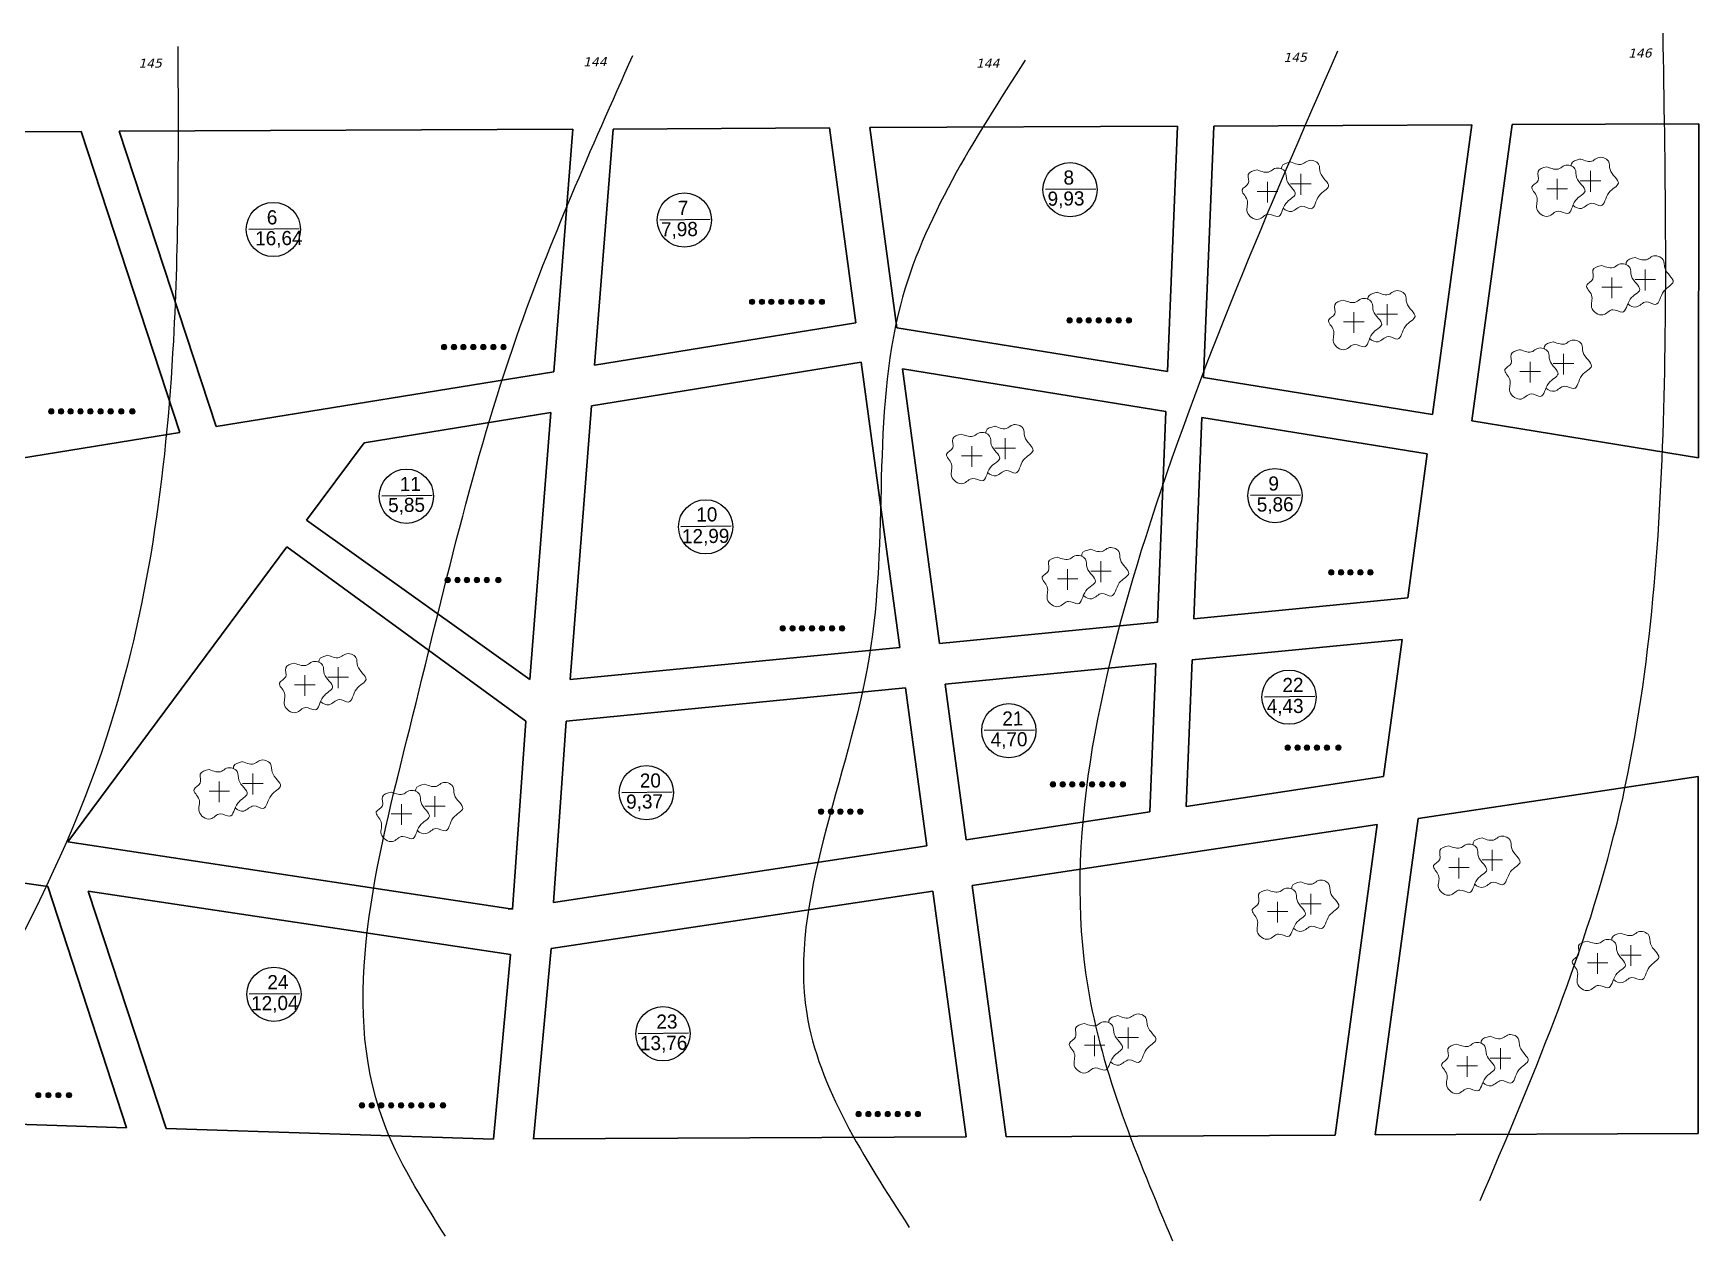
# Model space of a CAD drawing. Header units: millimetres. Extents: x -710977 to 10671, y -929782 to 89628.
# Drawn here: x 2474.6 to 2888.6, y 828.3 to 1128.6 of the extents above; entities that cross this region are included whole.
import ezdxf

# ---------------------------------------------------------------- set-up
doc = ezdxf.new("R2010")
doc.units = ezdxf.units.MM
doc.header["$LTSCALE"] = 0.4
doc.layers.add('Площади', color=7, linetype='Continuous')
doc.layers.add('Тонкая', color=82, linetype='Continuous', lineweight=20)
doc.styles.add('style1', font='verdana.ttf', dxfattribs={"oblique": 15})

msp = doc.modelspace()

# ---------------------------------------------------------------- hatches: boundary and pattern name
at = {"layer": 'Тонкая', "ltscale": 10}
for points in [[(2653.947, 1061.809, 1), (2652.604, 1061.809, 1)], [(2656.395, 1061.809, 1), (2655.052, 1061.809, 1)], [(2658.73, 1061.809, 1), (2657.387, 1061.809, 1)], [(2661.208, 1061.809, 1), (2659.865, 1061.809, 1)], [(2663.686, 1061.809, 1), (2662.343, 1061.809, 1)], [(2666.199, 1061.809, 1), (2664.856, 1061.809, 1)], [(2668.7, 1061.809, 1), (2667.357, 1061.809, 1)], [(2671.325, 1061.809, 1), (2669.982, 1061.809, 1)], [(2732.873, 1057.196, 1), (2731.53, 1057.196, 1)], [(2735.321, 1057.196, 1), (2733.978, 1057.196, 1)], [(2737.656, 1057.196, 1), (2736.314, 1057.196, 1)], [(2740.134, 1057.196, 1), (2738.792, 1057.196, 1)], [(2742.612, 1057.196, 1), (2741.269, 1057.196, 1)], [(2745.125, 1057.196, 1), (2743.782, 1057.196, 1)], [(2747.626, 1057.196, 1), (2746.284, 1057.196, 1)], [(2577.395, 1050.555, 1), (2576.053, 1050.555, 1)], [(2579.843, 1050.555, 1), (2578.501, 1050.555, 1)], [(2582.179, 1050.555, 1), (2580.836, 1050.555, 1)], [(2584.656, 1050.555, 1), (2583.314, 1050.555, 1)], [(2587.134, 1050.555, 1), (2585.792, 1050.555, 1)], [(2589.647, 1050.555, 1), (2588.305, 1050.555, 1)], [(2592.149, 1050.555, 1), (2590.806, 1050.555, 1)], [(2479.73, 1034.557, 1), (2478.387, 1034.557, 1)], [(2482.178, 1034.557, 1), (2480.835, 1034.557, 1)], [(2484.513, 1034.557, 1), (2483.171, 1034.557, 1)], [(2486.991, 1034.557, 1), (2485.648, 1034.557, 1)], [(2489.469, 1034.557, 1), (2488.126, 1034.557, 1)], [(2491.982, 1034.557, 1), (2490.639, 1034.557, 1)], [(2494.483, 1034.557, 1), (2493.141, 1034.557, 1)], [(2497.108, 1034.557, 1), (2495.765, 1034.557, 1)], [(2499.873, 1034.557, 1), (2498.531, 1034.557, 1)], [(2797.924, 994.511, 1), (2796.582, 994.511, 1)], [(2800.372, 994.511, 1), (2799.03, 994.511, 1)], [(2802.708, 994.511, 1), (2801.365, 994.511, 1)], [(2805.185, 994.511, 1), (2803.843, 994.511, 1)], [(2807.663, 994.511, 1), (2806.321, 994.511, 1)], [(2578.269, 992.622, 1), (2576.926, 992.622, 1)], [(2580.717, 992.622, 1), (2579.374, 992.622, 1)], [(2583.052, 992.622, 1), (2581.71, 992.622, 1)], [(2585.53, 992.622, 1), (2584.187, 992.622, 1)], [(2588.008, 992.622, 1), (2586.665, 992.622, 1)], [(2590.866, 992.622, 1), (2589.523, 992.622, 1)], [(2661.581, 980.613, 1), (2660.238, 980.613, 1)], [(2664.029, 980.613, 1), (2662.686, 980.613, 1)], [(2666.364, 980.613, 1), (2665.021, 980.613, 1)], [(2668.842, 980.613, 1), (2667.499, 980.613, 1)], [(2671.32, 980.613, 1), (2669.977, 980.613, 1)], [(2673.833, 980.613, 1), (2672.49, 980.613, 1)], [(2676.334, 980.613, 1), (2674.991, 980.613, 1)], [(2787.117, 950.961, 1), (2785.775, 950.961, 1)], [(2789.565, 950.961, 1), (2788.223, 950.961, 1)], [(2791.901, 950.961, 1), (2790.558, 950.961, 1)], [(2794.378, 950.961, 1), (2793.036, 950.961, 1)], [(2796.856, 950.961, 1), (2795.514, 950.961, 1)], [(2799.714, 950.961, 1), (2798.372, 950.961, 1)], [(2728.752, 941.814, 1), (2727.409, 941.814, 1)], [(2731.2, 941.814, 1), (2729.857, 941.814, 1)], [(2733.535, 941.814, 1), (2732.192, 941.814, 1)], [(2736.013, 941.814, 1), (2734.67, 941.814, 1)], [(2738.491, 941.814, 1), (2737.148, 941.814, 1)], [(2741.004, 941.814, 1), (2739.661, 941.814, 1)], [(2743.505, 941.814, 1), (2742.162, 941.814, 1)], [(2746.13, 941.814, 1), (2744.787, 941.814, 1)], [(2671.119, 935.057, 1), (2669.777, 935.057, 1)], [(2673.567, 935.057, 1), (2672.225, 935.057, 1)], [(2675.903, 935.057, 1), (2674.56, 935.057, 1)], [(2678.381, 935.057, 1), (2677.038, 935.057, 1)], [(2680.858, 935.057, 1), (2679.516, 935.057, 1)], [(2476.496, 864.54, 1), (2475.153, 864.54, 1)], [(2479.009, 864.54, 1), (2477.667, 864.54, 1)], [(2481.51, 864.54, 1), (2480.168, 864.54, 1)], [(2484.135, 864.54, 1), (2482.792, 864.54, 1)], [(2556.962, 861.997, 1), (2555.62, 861.997, 1)], [(2559.411, 861.997, 1), (2558.068, 861.997, 1)], [(2561.746, 861.997, 1), (2560.403, 861.997, 1)], [(2564.224, 861.997, 1), (2562.881, 861.997, 1)], [(2566.701, 861.997, 1), (2565.359, 861.997, 1)], [(2569.215, 861.997, 1), (2567.872, 861.997, 1)], [(2571.716, 861.997, 1), (2570.373, 861.997, 1)], [(2574.34, 861.997, 1), (2572.998, 861.997, 1)], [(2577.106, 861.997, 1), (2575.763, 861.997, 1)], [(2680.418, 859.83, 1), (2679.075, 859.83, 1)], [(2682.866, 859.83, 1), (2681.523, 859.83, 1)], [(2685.201, 859.83, 1), (2683.859, 859.83, 1)], [(2687.679, 859.83, 1), (2686.336, 859.83, 1)], [(2690.157, 859.83, 1), (2688.814, 859.83, 1)], [(2692.67, 859.83, 1), (2691.327, 859.83, 1)], [(2695.171, 859.83, 1), (2693.829, 859.83, 1)]]:
    msp.add_hatch(color=0, dxfattribs=at).paths.add_polyline_path(points)

# ---------------------------------------------------------------- linework, layer by layer
at = {"color": 0, "lineweight": 30}
for p, q in [((2759.049, 1105.483), (2682.529, 1105.123)), ((2756.574, 1044.448), (2759.049, 1105.483)), ((2765.515, 1042.998), (2768.051, 1105.525)), ((2832.212, 1105.826), (2768.051, 1105.525)), ((2822.463, 1033.768), (2832.212, 1105.826)), ((2832.248, 1032.182), (2842.219, 1105.873)), ((2888.617, 1106.091), (2842.219, 1105.873)), ((2888.565, 1023.053), (2888.617, 1106.091)), ((2486.515, 1104.202), (2426.209, 1103.919)), ((2486.515, 1104.202), (2511.025, 1029.334)), ((2608.727, 1104.776), (2495.933, 1104.247)), ((2495.933, 1104.247), (2520.075, 1030.801)), ((2604.003, 1044.404), (2608.727, 1104.776)), ((2614.132, 1046.046), (2618.727, 1104.776)), ((2618.727, 1104.776), (2672.536, 1105.076)), ((2679.098, 1056.576), (2672.536, 1105.076)), ((2689.263, 1055.358), (2682.529, 1105.123)), ((2679.098, 1056.576), (2614.132, 1046.046)), ((2689.263, 1055.358), (2756.574, 1044.448)), ((2604.003, 1044.404), (2520.075, 1030.801)), ((2680.422, 1046.791), (2613.339, 1035.918)), ((2690.017, 975.873), (2680.422, 1046.791)), ((2699.886, 976.838), (2690.646, 1045.134)), ((2690.646, 1045.134), (2756.171, 1034.513)), ((2765.515, 1042.998), (2822.463, 1033.768)), ((2608.014, 967.861), (2613.339, 1035.918)), ((2603.211, 1034.276), (2556.803, 1026.754)), ((2598.014, 967.861), (2603.211, 1034.276)), ((2754.048, 982.13), (2756.171, 1034.513)), ((2763.084, 983.013), (2765.113, 1033.064)), ((2765.113, 1033.064), (2821.139, 1023.982)), ((2832.248, 1032.182), (2888.565, 1023.053)), ((2511.025, 1029.334), (2453.775, 1020.054)), ((2542.52, 1007.502), (2556.803, 1026.754)), ((2816.299, 988.213), (2821.139, 1023.982)), ((2542.52, 1007.502), (2598.014, 967.861)), ((2483.195, 927.537), (2537.616, 1000.89)), ((2537.616, 1000.89), (2597.03, 957.546)), ((2763.084, 983.013), (2816.299, 988.213)), ((2699.886, 976.838), (2754.048, 982.13)), ((2762.668, 972.754), (2814.898, 977.857)), ((2810.289, 943.792), (2814.898, 977.857)), ((2608.014, 967.861), (2690.017, 975.873)), ((2701.251, 966.753), (2753.632, 971.871)), ((2752.135, 934.964), (2753.632, 971.871)), ((2761.191, 936.339), (2762.668, 972.754)), ((2607.03, 957.546), (2691.381, 965.788)), ((2696.69, 926.547), (2691.381, 965.788)), ((2706.489, 928.035), (2701.251, 966.753)), ((2597.03, 957.546), (2593.752, 910.754)), ((2607.03, 957.546), (2603.871, 912.457)), ((2761.191, 936.339), (2810.289, 943.792)), ((2818.875, 933.335), (2888.515, 943.784)), ((2888.46, 855), (2888.515, 943.784)), ((2706.489, 928.035), (2752.135, 934.964)), ((2708.022, 916.703), (2808.668, 931.804)), ((2798.22, 854.587), (2808.668, 931.804)), ((2808.226, 854.633), (2818.875, 933.335)), ((2391.642, 928.816), (2478.172, 916.386)), ((2593.752, 910.754), (2483.195, 927.537)), ((2603.871, 912.457), (2696.69, 926.547)), ((2478.172, 916.386), (2497.792, 856.454)), ((2593.202, 899.476), (2488.232, 915.225)), ((2488.232, 915.225), (2507.624, 856.229)), ((2603.343, 900.997), (2698.221, 915.233)), ((2706.483, 854.168), (2698.221, 915.233)), ((2716.477, 854.214), (2708.022, 916.703)), ((2592.653, 910.754), (2593.764, 910.923)), ((2588.971, 853.632), (2593.202, 899.476)), ((2598.971, 853.632), (2603.343, 900.997)), ((2497.792, 856.454), (2420.725, 859.015)), ((2507.624, 856.229), (2588.971, 853.632)), ((2598.975, 853.677), (2706.483, 854.168)), ((2716.477, 854.214), (2798.22, 854.587)), ((2808.226, 854.633), (2888.46, 855))]:
    msp.add_line(p, q, dxfattribs=at)
at = {"color": 241, "lineweight": 25}
for p, q in [((2738.714, 1089.845), (2726.206, 1089.706)), ((2642.828, 1082.299), (2630.32, 1082.16)), ((2540.65, 1079.951), (2528.142, 1079.812)), ((2573.712, 1013.622), (2561.205, 1013.483)), ((2789.661, 1013.762), (2777.153, 1013.623)), ((2648.113, 1006.002), (2635.605, 1005.863)), ((2793.149, 963.66), (2780.642, 963.521)), ((2723.491, 955.317), (2710.984, 955.178)), ((2633.388, 939.886), (2620.881, 939.747)), ((2540.794, 889.764), (2528.286, 889.625)), ((2637.504, 879.949), (2624.996, 879.81))]:
    msp.add_line(p, q, dxfattribs=at)
for centre in [(2732.329, 1089.698), (2534.265, 1079.804), (2636.443, 1082.151), (2567.327, 1013.474), (2783.276, 1013.614), (2641.728, 1005.854), (2786.765, 963.513), (2717.107, 955.17), (2627.004, 939.739), (2534.409, 889.616), (2631.119, 879.802)]:
    msp.add_circle(centre, 6.746, dxfattribs=at)
at = {"ltscale": 0.5}
for points in [[(2834.296, 838.32), (2867.561, 929.167), (2879.758, 1028.876), (2879.758, 1128.586)], [(2510.516, 1125.263), (2509.407, 1052.142), (2492.775, 953.54), (2434.007, 839.428)], [(2577.046, 829.457), (2561.523, 858.262), (2568.176, 955.756), (2594.788, 1053.25), (2623.617, 1123.047)], [(2798.813, 1124.155), (2751.133, 1003.395), (2736.719, 891.498), (2757.786, 828.349)], [(2721.195, 1121.939), (2690.147, 1061.005), (2682.386, 973.482), (2666.862, 884.851), (2692.365, 831.672)]]:
    msp.add_spline(points, degree=3, dxfattribs=at)
at = {"layer": 'Тонкая', "color": 6}
for p, q in [((2789.694, 1093.604), (2789.694, 1088.438)), ((2789.694, 1091.166), (2789.694, 1093.604)), ((2861.722, 1094.346), (2861.722, 1089.18)), ((2861.722, 1091.907), (2861.722, 1094.346)), ((2781.399, 1089.21), (2781.399, 1091.649)), ((2781.399, 1091.649), (2781.399, 1086.483)), ((2853.427, 1089.952), (2853.427, 1092.391)), ((2853.427, 1092.391), (2853.427, 1087.224)), ((2875.344, 1069.837), (2875.344, 1064.67)), ((2875.344, 1067.398), (2875.344, 1069.837)), ((2867.049, 1065.443), (2867.049, 1067.881)), ((2867.049, 1067.881), (2867.049, 1062.715)), ((2811.172, 1061.191), (2811.172, 1056.024)), ((2811.172, 1058.752), (2811.172, 1061.191)), ((2802.877, 1056.797), (2802.877, 1059.236)), ((2802.877, 1059.236), (2802.877, 1054.069)), ((2855.016, 1048.889), (2855.016, 1043.722)), ((2855.016, 1046.45), (2855.016, 1048.889)), ((2846.721, 1044.495), (2846.721, 1046.933)), ((2846.721, 1046.933), (2846.721, 1041.767)), ((2716.203, 1027.886), (2716.203, 1022.72)), ((2716.203, 1025.448), (2716.203, 1027.886)), ((2707.908, 1023.492), (2707.908, 1025.931)), ((2707.908, 1025.931), (2707.908, 1020.765)), ((2731.716, 992.91), (2731.716, 995.349)), ((2731.716, 995.349), (2731.716, 990.183)), ((2740.01, 997.304), (2740.01, 992.138)), ((2740.01, 994.865), (2740.01, 997.304)), ((2542.077, 966.538), (2542.077, 968.977)), ((2542.077, 968.977), (2542.077, 963.81)), ((2550.372, 970.932), (2550.372, 965.765)), ((2550.372, 968.493), (2550.372, 970.932)), ((2529.127, 944.487), (2529.127, 939.32)), ((2529.127, 942.048), (2529.127, 944.487)), ((2520.832, 940.093), (2520.832, 942.532)), ((2520.832, 942.532), (2520.832, 937.365)), ((2566.128, 934.483), (2566.128, 936.922)), ((2566.128, 936.922), (2566.128, 931.756)), ((2574.422, 938.877), (2574.422, 933.711)), ((2574.422, 936.439), (2574.422, 938.877)), ((2828.999, 921.134), (2828.999, 923.573)), ((2828.999, 923.573), (2828.999, 918.406)), ((2837.293, 925.528), (2837.293, 920.362)), ((2837.293, 923.089), (2837.293, 925.528)), ((2783.925, 910.197), (2783.925, 912.636)), ((2783.925, 912.636), (2783.925, 907.469)), ((2792.22, 914.591), (2792.22, 909.425)), ((2792.22, 912.152), (2792.22, 914.591)), ((2863.488, 897.432), (2863.488, 899.871)), ((2863.488, 899.871), (2863.488, 894.705)), ((2871.783, 901.826), (2871.783, 896.66)), ((2871.783, 899.388), (2871.783, 901.826)), ((2738.443, 876.942), (2738.443, 879.38)), ((2738.443, 879.38), (2738.443, 874.214)), ((2746.738, 881.335), (2746.738, 876.169)), ((2746.738, 878.897), (2746.738, 881.335)), ((2831.026, 871.804), (2831.026, 874.242)), ((2831.026, 874.242), (2831.026, 869.076)), ((2839.321, 876.198), (2839.321, 871.031)), ((2839.321, 873.759), (2839.321, 876.198))]:
    msp.add_line(p, q, dxfattribs=at)
at = {"layer": 'Тонкая', "color": 0, "ltscale": 10}
for centre in [(2653.275, 1061.809), (2655.723, 1061.809), (2658.059, 1061.809), (2660.536, 1061.809), (2663.014, 1061.809), (2665.527, 1061.809), (2668.029, 1061.809), (2670.653, 1061.809), (2732.202, 1057.196), (2734.65, 1057.196), (2736.985, 1057.196), (2739.463, 1057.196), (2741.941, 1057.196), (2744.454, 1057.196), (2746.955, 1057.196), (2576.724, 1050.555), (2579.172, 1050.555), (2581.507, 1050.555), (2583.985, 1050.555), (2586.463, 1050.555), (2588.976, 1050.555), (2591.477, 1050.555), (2479.059, 1034.557), (2481.507, 1034.557), (2483.842, 1034.557), (2486.32, 1034.557), (2488.798, 1034.557), (2491.311, 1034.557), (2493.812, 1034.557), (2496.437, 1034.557), (2499.202, 1034.557), (2797.253, 994.511), (2799.701, 994.511), (2802.036, 994.511), (2804.514, 994.511), (2806.992, 994.511), (2577.598, 992.622), (2580.046, 992.622), (2582.381, 992.622), (2584.859, 992.622), (2587.337, 992.622), (2590.195, 992.622), (2660.909, 980.613), (2663.357, 980.613), (2665.693, 980.613), (2668.17, 980.613), (2670.648, 980.613), (2673.161, 980.613), (2675.663, 980.613), (2786.446, 950.961), (2788.894, 950.961), (2791.229, 950.961), (2793.707, 950.961), (2796.185, 950.961), (2799.043, 950.961), (2728.08, 941.814), (2730.528, 941.814), (2732.864, 941.814), (2735.341, 941.814), (2737.819, 941.814), (2740.332, 941.814), (2742.834, 941.814), (2745.458, 941.814), (2670.448, 935.057), (2672.896, 935.057), (2675.231, 935.057), (2677.709, 935.057), (2680.187, 935.057), (2475.825, 864.54), (2478.338, 864.54), (2480.839, 864.54), (2483.464, 864.54), (2556.291, 861.997), (2558.739, 861.997), (2561.074, 861.997), (2563.552, 861.997), (2566.03, 861.997), (2568.543, 861.997), (2571.044, 861.997), (2573.669, 861.997), (2576.434, 861.997), (2679.747, 859.83), (2682.195, 859.83), (2684.53, 859.83), (2687.008, 859.83), (2689.486, 859.83), (2691.999, 859.83), (2694.5, 859.83)]:
    msp.add_circle(centre, 0.671, dxfattribs=at)
at = {"layer": 'Тонкая', "color": 6}
for points, knots in [([(2785.331, 1085.076), (2785.922, 1084.506), (2787.832, 1083.682), (2789.61, 1086.429), (2793.159, 1083.793), (2793.425, 1088.671), (2798.238, 1090.475), (2794.011, 1093.226), (2794.688, 1096.488), (2791.734, 1097.45), (2789.914, 1095.533), (2788.29, 1096.152), (2787.156, 1096.585)], [6.9446187, 6.9446187, 6.9446187, 6.9446187, 8.0326898, 9.4115689, 10.6307294, 12.536176, 14.2057588, 16.1935864, 17.2635322, 18.6495446, 19.3379741, 20.9331365, 20.9331365, 20.9331365, 20.9331365]), ([(2859.195, 1097.338), (2858.179, 1097.085), (2856.923, 1096.772), (2856.93, 1095.787), (2856.95, 1095.586)], [0, 0, 0, 0, 1.2624019, 1.5601918, 1.5601918, 1.5601918, 1.5601918]), ([(2857.359, 1085.817), (2857.95, 1085.248), (2859.86, 1084.424), (2861.638, 1087.171), (2865.187, 1084.535), (2865.453, 1089.412), (2870.266, 1091.216), (2866.039, 1093.968), (2866.716, 1097.23), (2863.762, 1098.192), (2861.942, 1096.275), (2860.318, 1096.894), (2859.184, 1097.326)], [6.9446187, 6.9446187, 6.9446187, 6.9446187, 8.0326898, 9.4115689, 10.6307294, 12.536176, 14.2057588, 16.1935864, 17.2635322, 18.6495446, 19.3379741, 20.9331365, 20.9331365, 20.9331365, 20.9331365]), ([(2787.167, 1096.597), (2786.151, 1096.343), (2784.895, 1096.03), (2784.902, 1095.045), (2784.922, 1094.845)], [0, 0, 0, 0, 1.2624019, 1.5601918, 1.5601918, 1.5601918, 1.5601918]), ([(2872.817, 1072.829), (2871.801, 1072.576), (2870.545, 1072.262), (2870.552, 1071.277), (2870.572, 1071.077)], [0, 0, 0, 0, 1.2624019, 1.5601918, 1.5601918, 1.5601918, 1.5601918]), ([(2870.981, 1061.308), (2871.572, 1060.739), (2873.482, 1059.914), (2875.26, 1062.661), (2878.809, 1060.025), (2879.075, 1064.903), (2883.888, 1066.707), (2879.661, 1069.458), (2880.338, 1072.721), (2877.384, 1073.683), (2875.564, 1071.765), (2873.94, 1072.385), (2872.806, 1072.817)], [6.9446187, 6.9446187, 6.9446187, 6.9446187, 8.0326898, 9.4115689, 10.6307294, 12.536176, 14.2057588, 16.1935864, 17.2635322, 18.6495446, 19.3379741, 20.9331365, 20.9331365, 20.9331365, 20.9331365]), ([(2808.644, 1064.183), (2807.628, 1063.93), (2806.372, 1063.617), (2806.38, 1062.632), (2806.4, 1062.431)], [0, 0, 0, 0, 1.2624019, 1.5601918, 1.5601918, 1.5601918, 1.5601918]), ([(2806.808, 1052.662), (2807.4, 1052.093), (2809.31, 1051.268), (2811.088, 1054.015), (2814.637, 1051.379), (2814.903, 1056.257), (2819.716, 1058.061), (2815.489, 1060.812), (2816.166, 1064.075), (2813.212, 1065.037), (2811.392, 1063.12), (2809.768, 1063.739), (2808.633, 1064.171)], [6.9446187, 6.9446187, 6.9446187, 6.9446187, 8.0326898, 9.4115689, 10.6307294, 12.536176, 14.2057588, 16.1935864, 17.2635322, 18.6495446, 19.3379741, 20.9331365, 20.9331365, 20.9331365, 20.9331365]), ([(2852.489, 1051.881), (2851.472, 1051.627), (2850.217, 1051.314), (2850.224, 1050.329), (2850.244, 1050.129)], [0, 0, 0, 0, 1.2624019, 1.5601918, 1.5601918, 1.5601918, 1.5601918]), ([(2850.653, 1040.36), (2851.244, 1039.79), (2853.154, 1038.966), (2854.932, 1041.713), (2858.481, 1039.077), (2858.747, 1043.955), (2863.56, 1045.759), (2859.333, 1048.51), (2860.01, 1051.772), (2857.056, 1052.735), (2855.236, 1050.817), (2853.612, 1051.436), (2852.478, 1051.869)], [6.9446187, 6.9446187, 6.9446187, 6.9446187, 8.0326898, 9.4115689, 10.6307294, 12.536176, 14.2057588, 16.1935864, 17.2635322, 18.6495446, 19.3379741, 20.9331365, 20.9331365, 20.9331365, 20.9331365]), ([(2711.839, 1019.358), (2712.431, 1018.788), (2714.341, 1017.964), (2716.119, 1020.711), (2719.668, 1018.075), (2719.934, 1022.953), (2724.747, 1024.757), (2720.52, 1027.508), (2721.197, 1030.77), (2718.243, 1031.732), (2716.423, 1029.815), (2714.799, 1030.434), (2713.664, 1030.867)], [6.9446187, 6.9446187, 6.9446187, 6.9446187, 8.0326898, 9.4115689, 10.6307294, 12.536176, 14.2057588, 16.1935864, 17.2635322, 18.6495446, 19.3379741, 20.9331365, 20.9331365, 20.9331365, 20.9331365]), ([(2713.675, 1030.879), (2712.659, 1030.625), (2711.403, 1030.312), (2711.411, 1029.327), (2711.431, 1029.127)], [0, 0, 0, 0, 1.2624019, 1.5601918, 1.5601918, 1.5601918, 1.5601918]), ([(2737.483, 1000.296), (2736.467, 1000.043), (2735.211, 999.73), (2735.218, 998.745), (2735.238, 998.545)], [0, 0, 0, 0, 1.2624019, 1.5601918, 1.5601918, 1.5601918, 1.5601918]), ([(2735.647, 988.776), (2736.239, 988.206), (2738.148, 987.382), (2739.927, 990.129), (2743.476, 987.493), (2743.741, 992.37), (2748.554, 994.174), (2744.328, 996.926), (2745.005, 1000.188), (2742.051, 1001.15), (2740.23, 999.233), (2738.606, 999.852), (2737.472, 1000.285)], [6.9446187, 6.9446187, 6.9446187, 6.9446187, 8.0326898, 9.4115689, 10.6307294, 12.536176, 14.2057588, 16.1935864, 17.2635322, 18.6495446, 19.3379741, 20.9331365, 20.9331365, 20.9331365, 20.9331365]), ([(2547.844, 973.924), (2546.828, 973.671), (2545.572, 973.358), (2545.58, 972.373), (2545.6, 972.172)], [0, 0, 0, 0, 1.2624019, 1.5601918, 1.5601918, 1.5601918, 1.5601918]), ([(2546.008, 962.403), (2546.6, 961.834), (2548.509, 961.009), (2550.288, 963.757), (2553.837, 961.12), (2554.103, 965.998), (2558.915, 967.802), (2554.689, 970.553), (2555.366, 973.816), (2552.412, 974.778), (2550.591, 972.861), (2548.967, 973.48), (2547.833, 973.912)], [6.9446187, 6.9446187, 6.9446187, 6.9446187, 8.0326898, 9.4115689, 10.6307294, 12.536176, 14.2057588, 16.1935864, 17.2635322, 18.6495446, 19.3379741, 20.9331365, 20.9331365, 20.9331365, 20.9331365]), ([(2526.599, 947.479), (2525.583, 947.226), (2524.327, 946.913), (2524.335, 945.928), (2524.355, 945.727)], [0, 0, 0, 0, 1.2624019, 1.5601918, 1.5601918, 1.5601918, 1.5601918]), ([(2524.763, 935.958), (2525.355, 935.389), (2527.265, 934.564), (2529.043, 937.312), (2532.592, 934.675), (2532.858, 939.553), (2537.67, 941.357), (2533.444, 944.108), (2534.121, 947.371), (2531.167, 948.333), (2529.346, 946.416), (2527.722, 947.035), (2526.588, 947.467)], [6.9446187, 6.9446187, 6.9446187, 6.9446187, 8.0326898, 9.4115689, 10.6307294, 12.536176, 14.2057588, 16.1935864, 17.2635322, 18.6495446, 19.3379741, 20.9331365, 20.9331365, 20.9331365, 20.9331365]), ([(2571.895, 941.87), (2570.879, 941.616), (2569.623, 941.303), (2569.63, 940.318), (2569.65, 940.118)], [0, 0, 0, 0, 1.2624019, 1.5601918, 1.5601918, 1.5601918, 1.5601918]), ([(2570.059, 930.349), (2570.651, 929.779), (2572.56, 928.955), (2574.339, 931.702), (2577.888, 929.066), (2578.154, 933.944), (2582.966, 935.748), (2578.74, 938.499), (2579.417, 941.761), (2576.463, 942.723), (2574.642, 940.806), (2573.018, 941.425), (2571.884, 941.858)], [6.9446187, 6.9446187, 6.9446187, 6.9446187, 8.0326898, 9.4115689, 10.6307294, 12.536176, 14.2057588, 16.1935864, 17.2635322, 18.6495446, 19.3379741, 20.9331365, 20.9331365, 20.9331365, 20.9331365]), ([(2834.766, 928.52), (2833.75, 928.267), (2832.494, 927.954), (2832.501, 926.969), (2832.521, 926.768)], [0, 0, 0, 0, 1.2624019, 1.5601918, 1.5601918, 1.5601918, 1.5601918]), ([(2832.93, 916.999), (2833.522, 916.43), (2835.431, 915.605), (2837.21, 918.353), (2840.759, 915.716), (2841.025, 920.594), (2845.837, 922.398), (2841.611, 925.149), (2842.288, 928.412), (2839.334, 929.374), (2837.513, 927.457), (2835.889, 928.076), (2834.755, 928.508)], [6.9446187, 6.9446187, 6.9446187, 6.9446187, 8.0326898, 9.4115689, 10.6307294, 12.536176, 14.2057588, 16.1935864, 17.2635322, 18.6495446, 19.3379741, 20.9331365, 20.9331365, 20.9331365, 20.9331365]), ([(2789.693, 917.583), (2788.677, 917.33), (2787.421, 917.017), (2787.428, 916.032), (2787.448, 915.832)], [0, 0, 0, 0, 1.2624019, 1.5601918, 1.5601918, 1.5601918, 1.5601918]), ([(2787.857, 906.062), (2788.448, 905.493), (2790.358, 904.669), (2792.137, 907.416), (2795.685, 904.78), (2795.951, 909.657), (2800.764, 911.461), (2796.537, 914.213), (2797.214, 917.475), (2794.26, 918.437), (2792.44, 916.52), (2790.816, 917.139), (2789.682, 917.571)], [6.9446187, 6.9446187, 6.9446187, 6.9446187, 8.0326898, 9.4115689, 10.6307294, 12.536176, 14.2057588, 16.1935864, 17.2635322, 18.6495446, 19.3379741, 20.9331365, 20.9331365, 20.9331365, 20.9331365]), ([(2869.255, 904.819), (2868.239, 904.565), (2866.983, 904.252), (2866.991, 903.267), (2867.011, 903.067)], [0, 0, 0, 0, 1.2624019, 1.5601918, 1.5601918, 1.5601918, 1.5601918]), ([(2867.419, 893.298), (2868.011, 892.728), (2869.92, 891.904), (2871.699, 894.651), (2875.248, 892.015), (2875.514, 896.893), (2880.326, 898.697), (2876.1, 901.448), (2876.777, 904.71), (2873.823, 905.672), (2872.002, 903.755), (2870.378, 904.374), (2869.244, 904.807)], [6.9446187, 6.9446187, 6.9446187, 6.9446187, 8.0326898, 9.4115689, 10.6307294, 12.536176, 14.2057588, 16.1935864, 17.2635322, 18.6495446, 19.3379741, 20.9331365, 20.9331365, 20.9331365, 20.9331365]), ([(2744.211, 884.328), (2743.195, 884.074), (2741.939, 883.761), (2741.946, 882.776), (2741.966, 882.576)], [0, 0, 0, 0, 1.2624019, 1.5601918, 1.5601918, 1.5601918, 1.5601918]), ([(2742.375, 872.807), (2742.966, 872.237), (2744.876, 871.413), (2746.654, 874.16), (2750.203, 871.524), (2750.469, 876.402), (2755.282, 878.206), (2751.055, 880.957), (2751.732, 884.219), (2748.778, 885.181), (2746.958, 883.264), (2745.334, 883.883), (2744.2, 884.316)], [6.9446187, 6.9446187, 6.9446187, 6.9446187, 8.0326898, 9.4115689, 10.6307294, 12.536176, 14.2057588, 16.1935864, 17.2635322, 18.6495446, 19.3379741, 20.9331365, 20.9331365, 20.9331365, 20.9331365]), ([(2836.794, 879.19), (2835.778, 878.936), (2834.522, 878.623), (2834.529, 877.638), (2834.549, 877.438)], [0, 0, 0, 0, 1.2624019, 1.5601918, 1.5601918, 1.5601918, 1.5601918]), ([(2834.958, 867.669), (2835.549, 867.1), (2837.459, 866.275), (2839.237, 869.022), (2842.786, 866.386), (2843.052, 871.264), (2847.865, 873.068), (2843.638, 875.819), (2844.315, 879.081), (2841.361, 880.044), (2839.541, 878.126), (2837.917, 878.746), (2836.783, 879.178)], [6.9446187, 6.9446187, 6.9446187, 6.9446187, 8.0326898, 9.4115689, 10.6307294, 12.536176, 14.2057588, 16.1935864, 17.2635322, 18.6495446, 19.3379741, 20.9331365, 20.9331365, 20.9331365, 20.9331365])]:
    msp.add_open_spline(points, degree=3, knots=knots, dxfattribs=at)
for points in [[(2778.872, 1094.642), (2776.65, 1093.442), (2776.65, 1091.222), (2775.12, 1089.691), (2776.35, 1087.202), (2776.35, 1084.202), (2779.172, 1082.342), (2781.616, 1083.619), (2783.975, 1083.002), (2785.966, 1086.252), (2788.327, 1088.613), (2786.248, 1092.002), (2785.836, 1094.102), (2783.195, 1094.942), (2782.024, 1094.216), (2778.861, 1094.63)], [(2850.9, 1095.383), (2848.679, 1094.183), (2848.679, 1091.963), (2847.148, 1090.433), (2848.378, 1087.943), (2848.378, 1084.943), (2851.2, 1083.084), (2853.644, 1084.361), (2856.003, 1083.743), (2857.994, 1086.993), (2860.355, 1089.354), (2858.276, 1092.743), (2857.864, 1094.843), (2855.223, 1095.683), (2854.052, 1094.958), (2850.889, 1095.371)], [(2778.863, 1089.21), (2783.968, 1089.21)], [(2787.157, 1091.166), (2792.263, 1091.166)], [(2850.891, 1089.952), (2855.996, 1089.952)], [(2859.185, 1091.907), (2864.291, 1091.907)], [(2864.522, 1070.874), (2862.3, 1069.674), (2862.3, 1067.454), (2860.77, 1065.923), (2862, 1063.434), (2862, 1060.434), (2864.822, 1058.574), (2867.266, 1059.851), (2869.625, 1059.234), (2871.616, 1062.484), (2873.977, 1064.845), (2871.898, 1068.234), (2871.486, 1070.334), (2868.845, 1071.174), (2867.674, 1070.449), (2864.511, 1070.862)], [(2864.512, 1065.443), (2869.618, 1065.443)], [(2872.807, 1067.398), (2877.913, 1067.398)], [(2800.35, 1062.228), (2798.128, 1061.028), (2798.128, 1058.808), (2796.598, 1057.278), (2797.828, 1054.788), (2797.828, 1051.788), (2800.65, 1049.928), (2803.094, 1051.206), (2805.453, 1050.588), (2807.443, 1053.838), (2809.805, 1056.199), (2807.726, 1059.588), (2807.314, 1061.688), (2804.672, 1062.528), (2803.502, 1061.803), (2800.338, 1062.216)], [(2800.34, 1056.797), (2805.446, 1056.797)], [(2808.635, 1058.752), (2813.741, 1058.752)], [(2844.194, 1049.926), (2841.972, 1048.726), (2841.972, 1046.506), (2840.442, 1044.975), (2841.672, 1042.486), (2841.672, 1039.486), (2844.494, 1037.626), (2846.938, 1038.903), (2849.297, 1038.286), (2851.288, 1041.536), (2853.649, 1043.897), (2851.57, 1047.286), (2851.158, 1049.386), (2848.517, 1050.226), (2847.346, 1049.5), (2844.183, 1049.914)], [(2844.184, 1044.495), (2849.29, 1044.495)], [(2852.479, 1046.45), (2857.585, 1046.45)], [(2705.381, 1028.924), (2703.159, 1027.724), (2703.159, 1025.504), (2701.629, 1023.973), (2702.859, 1021.484), (2702.859, 1018.484), (2705.681, 1016.624), (2708.125, 1017.901), (2710.484, 1017.284), (2712.474, 1020.534), (2714.836, 1022.895), (2712.757, 1026.284), (2712.345, 1028.384), (2709.703, 1029.224), (2708.533, 1028.498), (2705.369, 1028.912)], [(2705.371, 1023.492), (2710.477, 1023.492)], [(2713.666, 1025.448), (2718.772, 1025.448)], [(2729.188, 998.341), (2726.967, 997.141), (2726.967, 994.921), (2725.436, 993.391), (2726.667, 990.901), (2726.667, 987.902), (2729.488, 986.042), (2731.933, 987.319), (2734.291, 986.702), (2736.282, 989.951), (2738.643, 992.312), (2736.564, 995.701), (2736.153, 997.801), (2733.511, 998.641), (2732.34, 997.916), (2729.177, 998.329)], [(2737.474, 994.865), (2742.579, 994.865)], [(2729.179, 992.91), (2734.284, 992.91)], [(2539.549, 971.969), (2537.328, 970.769), (2537.328, 968.549), (2535.798, 967.019), (2537.028, 964.529), (2537.028, 961.529), (2539.85, 959.669), (2542.294, 960.947), (2544.653, 960.329), (2546.643, 963.579), (2549.004, 965.94), (2546.925, 969.329), (2546.514, 971.429), (2543.872, 972.269), (2542.702, 971.544), (2539.538, 971.957)], [(2539.54, 966.538), (2544.646, 966.538)], [(2547.835, 968.493), (2552.94, 968.493)], [(2518.304, 945.524), (2516.083, 944.324), (2516.083, 942.104), (2514.553, 940.574), (2515.783, 938.084), (2515.783, 935.084), (2518.605, 933.224), (2521.049, 934.502), (2523.408, 933.884), (2525.398, 937.134), (2527.759, 939.495), (2525.681, 942.884), (2525.269, 944.984), (2522.627, 945.824), (2521.457, 945.099), (2518.293, 945.512)], [(2518.295, 940.093), (2523.401, 940.093)], [(2526.59, 942.048), (2531.696, 942.048)], [(2563.6, 939.914), (2561.379, 938.714), (2561.379, 936.495), (2559.848, 934.964), (2561.079, 932.475), (2561.079, 929.475), (2563.9, 927.615), (2566.345, 928.892), (2568.703, 928.275), (2570.694, 931.525), (2573.055, 933.886), (2570.976, 937.274), (2570.565, 939.374), (2567.923, 940.214), (2566.753, 939.489), (2563.589, 939.903)], [(2571.886, 936.439), (2576.991, 936.439)], [(2563.591, 934.483), (2568.696, 934.483)], [(2826.471, 926.565), (2824.25, 925.365), (2824.25, 923.145), (2822.719, 921.615), (2823.95, 919.125), (2823.95, 916.125), (2826.771, 914.265), (2829.216, 915.543), (2831.575, 914.925), (2833.565, 918.175), (2835.926, 920.536), (2833.847, 923.925), (2833.436, 926.025), (2830.794, 926.865), (2829.624, 926.14), (2826.46, 926.553)], [(2826.462, 921.134), (2831.568, 921.134)], [(2834.757, 923.089), (2839.862, 923.089)], [(2781.398, 915.628), (2779.177, 914.428), (2779.177, 912.208), (2777.646, 910.678), (2778.876, 908.188), (2778.876, 905.188), (2781.698, 903.329), (2784.142, 904.606), (2786.501, 903.989), (2788.492, 907.238), (2790.853, 909.599), (2788.774, 912.988), (2788.362, 915.088), (2785.721, 915.928), (2784.55, 915.203), (2781.387, 915.616)], [(2789.683, 912.152), (2794.789, 912.152)], [(2781.389, 910.197), (2786.494, 910.197)], [(2860.96, 902.864), (2858.739, 901.664), (2858.739, 899.444), (2857.209, 897.913), (2858.439, 895.424), (2858.439, 892.424), (2861.261, 890.564), (2863.705, 891.841), (2866.064, 891.224), (2868.054, 894.474), (2870.415, 896.835), (2868.336, 900.224), (2867.925, 902.324), (2865.283, 903.164), (2864.113, 902.438), (2860.949, 902.852)], [(2869.246, 899.388), (2874.351, 899.388)], [(2860.951, 897.432), (2866.057, 897.432)], [(2735.916, 882.373), (2733.694, 881.173), (2733.694, 878.953), (2732.164, 877.422), (2733.394, 874.933), (2733.394, 871.933), (2736.216, 870.073), (2738.66, 871.35), (2741.019, 870.733), (2743.01, 873.983), (2745.371, 876.344), (2743.292, 879.733), (2742.88, 881.833), (2740.239, 882.673), (2739.068, 881.947), (2735.905, 882.361)], [(2744.201, 878.897), (2749.307, 878.897)], [(2828.499, 877.235), (2826.277, 876.035), (2826.277, 873.815), (2824.747, 872.284), (2825.977, 869.795), (2825.977, 866.795), (2828.799, 864.935), (2831.243, 866.212), (2833.602, 865.595), (2835.593, 868.845), (2837.954, 871.206), (2835.875, 874.595), (2835.463, 876.695), (2832.822, 877.535), (2831.651, 876.81), (2828.488, 877.223)], [(2735.906, 876.942), (2741.012, 876.942)], [(2836.784, 873.759), (2841.89, 873.759)], [(2828.489, 871.804), (2833.595, 871.804)]]:
    msp.add_spline(points, degree=3, dxfattribs=at)

# ---------------------------------------------------------------- texts
at = {"color": 2, "ltscale": 0.5, "attachment_point": 1, "rotation": 0.63657}
for s, width, insert, char_height in [('8', 10.02987, (2730.682, 1094.467), 3.518), ('{\\Ftxt|c204;9,93}', 17.02864, (2726.728, 1089.208), 3.51793), ('7', 10.02987, (2634.796, 1086.92), 3.518), ('6', 10.02987, (2532.618, 1084.572), 3.518), ('{\\Ftxt|c204;7,98}', 17.02864, (2630.615, 1081.588), 3.51793), ('{\\Ftxt|c204;16,64}', 17.02864, (2529.718, 1079.351), 3.51793), ('11', 10.02987, (2565.68, 1018.243), 3.5179), ('9', 10.02987, (2781.629, 1018.383), 3.518), ('{\\Ftxt|c204;5,85}', 17.02864, (2562.781, 1013.022), 3.51793), ('10', 10.02987, (2639.384, 1010.68), 3.5179), ('{\\Ftxt|c204;5,86}', 17.02864, (2778.729, 1013.162), 3.51793), ('{\\Ftxt|c204;12,99}', 17.02864, (2635.839, 1005.266), 3.51793), ('22', 10.02987, (2785.118, 968.281), 3.5179), ('{\\Ftxt|c204;4,43}', 17.02864, (2781.201, 962.999), 3.51793), ('21', 10.02987, (2715.46, 959.939), 3.5179), ('{\\Ftxt|c204;4,70}', 17.02864, (2712.56, 954.718), 3.51793), ('20', 10.02987, (2625.356, 944.508), 3.5179), ('{\\Ftxt|c204;9,37}', 17.02864, (2621.951, 939.277), 3.51793), ('24', 10.02987, (2532.762, 894.385), 3.5179), ('{\\Ftxt|c204;12,04}', 17.02864, (2528.727, 889.126), 3.51793), ('23', 10.02987, (2629.472, 884.571), 3.5179), ('{\\Ftxt|c204;13,76}', 17.02864, (2625.387, 879.216), 3.51793)]:
    msp.add_mtext_dynamic_manual_height_columns(s, width=width, gutter_width=35.179, heights=[0], dxfattribs=dict(at, insert=insert, char_height=char_height))
at = {"layer": 'Площади', "color": 0, "lineweight": 30, "style": 'style1', "oblique": 15}
for s, p in [('145', (2500.692, 1119.995)), ('144', (2611.259, 1120.359)), ('144', (2708.923, 1119.994)), ('145', (2785.371, 1121.456)), ('146', (2871.061, 1122.518))]:
    msp.add_text(s, height=2.24, rotation=0.71037, dxfattribs=at).set_placement(p)

doc.saveas('drawing.dxf')
